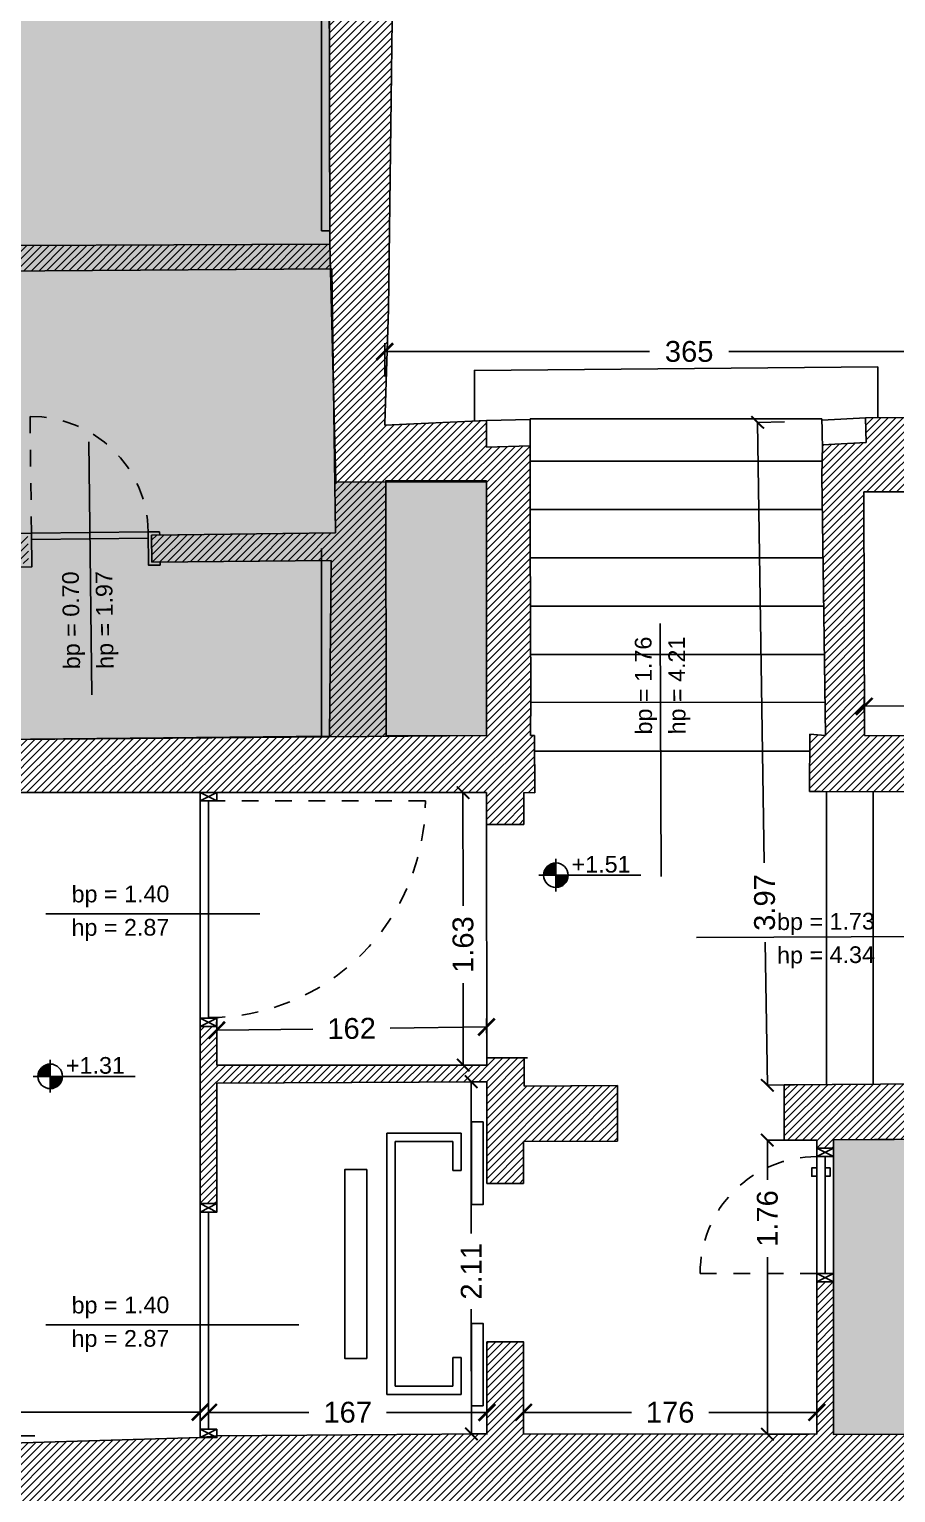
# Model space of a CAD drawing. Header units: millimetres. Extents: x -69 to 235, y 2 to 992.
# Drawn here: x -53.81 to -48.61, y 494.04 to 502.82 of the extents above; entities that cross this region are included whole.
import ezdxf
from ezdxf.enums import TextEntityAlignment as Align

# ---------------------------------------------------------------- set-up
doc = ezdxf.new("R2010")
doc.units = ezdxf.units.MM
doc.header["$LTSCALE"] = 0.01
doc.linetypes.add('HIDDEN2', pattern=[4.7625, 3.175, -1.5875])
for name, color, linetype in [('ob_A_linea_proiezione', 251, 'HIDDEN2'), ('ob_A_linea_v', 7, 'Continuous'), ('ob_A_linea_v2', 251, 'Continuous'), ('ob_A_muro', 1, 'Continuous'), ('ob_A_muro_r', 252, 'Continuous'), ('ob_cornici corrette', 3, 'Continuous'), ('ob_Q 1_50', 250, 'Continuous'), ('ob_retino chiaro', 254, 'Continuous'), ('ob_serramento_s', 3, 'Continuous')]:
    doc.layers.add(name, color=color, linetype=linetype)
doc.styles.add('m 1_50', font='arial.ttf', dxfattribs={"height": 0.125})
doc.styles.add('STYLE1', font='arial.ttf')
doc.dimstyles.new('DIMENSIONI', dxfattribs={"dimscale": 1.5, "dimtxt": 0.08, "dimasz": 0.05, "dimexe": 0, "dimexo": 0.03, "dimgap": 0.05, "dimtad": 0, "dimzin": 0, "dimdsep": 46, "dimtxsty": 'STYLE1', "dimblk": 'ARCHTICK', "dimcen": -0.8, "dimclrd": 256, "dimclre": 8, "dimadec": 0, "dimazin": 0, "dimtfac": 1, "dimtofl": 0, "dimtmove": 0, "dimatfit": 2, "dimldrblk": 'ARCHTICK', "dimfxl": 1, "dimtolj": 1, "dimtzin": 0, "dimlwd": -1, "dimarcsym": 0})
doc.dimstyles.new('m 1_50 cm', dxfattribs={"dimtxt": 0.1, "dimasz": 0.1, "dimexe": 0.05, "dimexo": 0.05, "dimgap": 0.1, "dimtad": 0, "dimdec": 1, "dimlfac": 100, "dimrnd": 1, "dimdsep": 46, "dimtxsty": 'm 1_50', "dimblk": 'ARCHTICK', "dimcen": 0.2, "dimadec": 0, "dimazin": 0, "dimtfac": 1, "dimtdec": 1, "dimtofl": 0, "dimtmove": 0, "dimatfit": 3, "dimldrblk": 'DOT', "dimfxl": 0.15, "dimfxlon": 1, "dimtolj": 1, "dimtzin": 0, "dimarcsym": 0})

# ---------------------------------------------------------------- blocks, each defined once
blk = doc.blocks.new('_ARCHTICK')
at = {"color": 0, "linetype": 'ByBlock', "const_width": 0.15}
blk.add_lwpolyline([(-0.5, -0.5), (0.5, 0.5)], dxfattribs=at)
blk = doc.blocks.new('*D31')
at = {"layer": 'Defpoints', "color": 0, "transparency": 16777216}
for p in [(-51.0644, 498.2392), (-51.2043, 496.6059), (-51.063, 496.606)]:
    blk.add_point(p, dxfattribs=at)
at = {"layer": 'ob_Q 1_50', "color": 8, "lineweight": -2, "transparency": 16777216}
for p, q in [((-51.1094, 498.2392), (-51.2057, 498.2391)), ((-51.108, 496.606), (-51.2043, 496.6059))]:
    blk.add_line(p, q, dxfattribs=at)
at = {"layer": 'ob_Q 1_50', "transparency": 16777216}
for p, q in [((-51.2057, 498.2391), (-51.2051, 497.5594)), ((-51.2043, 496.6059), (-51.2047, 497.0965))]:
    blk.add_line(p, q, dxfattribs=at)
at = {"layer": 'ob_Q 1_50', "transparency": 16777216, "xscale": 0.07500000000000001, "yscale": 0.07500000000000001, "zscale": 0.07500000000000001}
for p, rotation in [((-51.2057, 498.2391), 90.04750216603239), ((-51.2043, 496.6059), 270.0475021660324)]:
    blk.add_blockref('_ARCHTICK', p, dxfattribs=dict(at, rotation=rotation))
at = {"layer": 'ob_Q 1_50', "color": 0, "transparency": 16777216, "insert": (-51.2049, 497.3279), "char_height": 0.125, "attachment_point": 5, "rotation": 90, "style": 'm 1_50'}
blk.add_mtext('\\A1;1.63', dxfattribs=at)
blk = doc.blocks.new('*D32')
at = {"layer": 'Defpoints', "color": 0, "transparency": 16777216}
for p in [(-51.0644, 496.8342), (-52.6812, 496.7463), (-51.0633, 496.7463)]:
    blk.add_point(p, dxfattribs=at)
at = {"layer": 'ob_Q 1_50', "color": 0, "lineweight": -2, "transparency": 16777216}
for p, q in [((-52.6818, 496.7963), (-52.6826, 496.8646)), ((-51.0639, 496.7963), (-51.065, 496.8842)), ((-52.682, 496.8146), (-52.1048, 496.8216)), ((-51.0644, 496.8342), (-51.6417, 496.8272))]:
    blk.add_line(p, q, dxfattribs=at)
at = {"layer": 'ob_Q 1_50', "color": 0, "lineweight": -2, "transparency": 16777216, "xscale": 0.1, "yscale": 0.1, "zscale": 0.1}
for p, rotation in [((-52.682, 496.8146), 180.6914987237514), ((-51.0644, 496.8342), 0.6914987237513648)]:
    blk.add_blockref('_ARCHTICK', p, dxfattribs=dict(at, rotation=rotation))
at = {"layer": 'ob_Q 1_50', "color": 0, "transparency": 16777216, "insert": (-51.8732, 496.8244), "char_height": 0.125, "attachment_point": 5, "rotation": 0.6915, "style": 'm 1_50'}
blk.add_mtext('\\A1;162', dxfattribs=at)
blk = doc.blocks.new('_Dot')
at = {"color": 0, "linetype": 'ByBlock', "lineweight": -2}
blk.add_line((-0.5, 0), (-1, 0), dxfattribs=at)
at = {"color": 0, "linetype": 'ByBlock', "const_width": 0.5}
blk.add_lwpolyline([(-0.25, 0, 1), (0.25, 0, 1)], format="xyb", close=True, dxfattribs=at)
blk = doc.blocks.new('*D33')
at = {"layer": 'Defpoints', "color": 0, "transparency": 16777216}
for p in [(-49.2323, 500.4619), (-49.3808, 496.4848), (-49.1734, 496.4879)]:
    blk.add_point(p, dxfattribs=at)
at = {"layer": 'ob_Q 1_50', "color": 8, "lineweight": -2, "transparency": 16777216}
for p, q in [((-49.2773, 500.4613), (-49.4397, 500.4589)), ((-49.2184, 496.4872), (-49.3808, 496.4848))]:
    blk.add_line(p, q, dxfattribs=at)
at = {"layer": 'ob_Q 1_50', "transparency": 16777216}
for p, q in [((-49.4397, 500.4589), (-49.4005, 497.8177)), ((-49.3808, 496.4848), (-49.3935, 497.3431))]:
    blk.add_line(p, q, dxfattribs=at)
at = {"layer": 'ob_Q 1_50', "transparency": 16777216, "xscale": 0.07500000000000001, "yscale": 0.07500000000000001, "zscale": 0.07500000000000001}
for p, rotation in [((-49.4397, 500.4589), 90.84921491225788), ((-49.3808, 496.4848), 270.8492149122579)]:
    blk.add_blockref('_ARCHTICK', p, dxfattribs=dict(at, rotation=rotation))
at = {"layer": 'ob_Q 1_50', "color": 0, "transparency": 16777216, "insert": (-49.397, 497.5804), "char_height": 0.125, "attachment_point": 5, "rotation": 90, "style": 'm 1_50'}
blk.add_mtext('\\A1;3.97', dxfattribs=at)
blk = doc.blocks.new('*D35')
at = {"layer": 'Defpoints', "color": 0, "transparency": 16777216}
for p in [(-43.7622, 498.7935), (-43.7612, 498.664), (-48.7985, 498.5821)]:
    blk.add_point(p, dxfattribs=at)
at = {"layer": 'ob_Q 1_50', "color": 0, "lineweight": -2, "transparency": 16777216}
for p, q in [((-48.7989, 498.6321), (-48.8001, 498.8066)), ((-43.7622, 498.7935), (-45.8236, 498.7784)), ((-43.7616, 498.714), (-43.7625, 498.8435)), ((-48.7998, 498.7566), (-46.2992, 498.7749))]:
    blk.add_line(p, q, dxfattribs=at)
at = {"layer": 'ob_Q 1_50', "color": 0, "lineweight": -2, "transparency": 16777216, "xscale": 0.1, "yscale": 0.1, "zscale": 0.1}
for p, rotation in [((-48.7998, 498.7566), 180.4202323062712), ((-43.7622, 498.7935), 0.4202323062711829)]:
    blk.add_blockref('_ARCHTICK', p, dxfattribs=dict(at, rotation=rotation))
at = {"layer": 'ob_Q 1_50', "color": 0, "transparency": 16777216, "insert": (-46.0614, 498.7766), "char_height": 0.125, "attachment_point": 5, "rotation": 0.42023, "style": 'm 1_50'}
blk.add_mtext('\\A1;504', dxfattribs=at)
blk = doc.blocks.new('*D36')
at = {"layer": 'Defpoints', "color": 0, "transparency": 16777216}
for p in [(-49.0847, 496.1562), (-49.3801, 494.393), (-49.0842, 494.3931)]:
    blk.add_point(p, dxfattribs=at)
at = {"layer": 'ob_Q 1_50', "color": 8, "lineweight": -2, "transparency": 16777216}
for p, q in [((-49.1297, 496.1562), (-49.3807, 496.1561)), ((-49.1292, 494.3931), (-49.3801, 494.393))]:
    blk.add_line(p, q, dxfattribs=at)
at = {"layer": 'ob_Q 1_50', "transparency": 16777216}
for p, q in [((-49.3807, 496.1561), (-49.3806, 495.9168)), ((-49.3801, 494.393), (-49.3805, 495.4539))]:
    blk.add_line(p, q, dxfattribs=at)
at = {"layer": 'ob_Q 1_50', "transparency": 16777216, "xscale": 0.07500000000000001, "yscale": 0.07500000000000001, "zscale": 0.07500000000000001}
for p, rotation in [((-49.3807, 496.1561), 90.0173478963697), ((-49.3801, 494.393), 270.0173478963697)]:
    blk.add_blockref('_ARCHTICK', p, dxfattribs=dict(at, rotation=rotation))
at = {"layer": 'ob_Q 1_50', "color": 0, "transparency": 16777216, "insert": (-49.3805, 495.6854), "char_height": 0.125, "attachment_point": 5, "rotation": 90, "style": 'm 1_50'}
blk.add_mtext('\\A1;1.76', dxfattribs=at)
blk = doc.blocks.new('*D37')
at = {"layer": 'Defpoints', "color": 0, "transparency": 16777216}
for p in [(-51.0156, 496.506), (-51.1553, 494.3944), (-51.0143, 494.3945)]:
    blk.add_point(p, dxfattribs=at)
at = {"layer": 'ob_Q 1_50', "color": 8, "lineweight": -2, "transparency": 16777216}
for p, q in [((-51.0606, 496.506), (-51.1567, 496.5059)), ((-51.0593, 494.3944), (-51.1553, 494.3944))]:
    blk.add_line(p, q, dxfattribs=at)
at = {"layer": 'ob_Q 1_50', "transparency": 16777216}
for p, q in [((-51.1567, 496.5059), (-51.1561, 495.5959)), ((-51.1553, 494.3944), (-51.1558, 495.1432))]:
    blk.add_line(p, q, dxfattribs=at)
at = {"layer": 'ob_Q 1_50', "transparency": 16777216, "xscale": 0.07500000000000001, "yscale": 0.07500000000000001, "zscale": 0.07500000000000001}
for p, rotation in [((-51.1567, 496.5059), 90.03674052944349), ((-51.1553, 494.3944), 270.0367405294435)]:
    blk.add_blockref('_ARCHTICK', p, dxfattribs=dict(at, rotation=rotation))
at = {"layer": 'ob_Q 1_50', "color": 0, "transparency": 16777216, "insert": (-51.156, 495.3695), "char_height": 0.125, "attachment_point": 5, "rotation": 90, "style": 'm 1_50'}
blk.add_mtext('\\A1;2.11', dxfattribs=at)
blk = doc.blocks.new('hhh-flat-15-flat-1-flat-1-flat-1-flat-1')
at = {"layer": 'ob_Q 1_50'}
for p, q in [((0.3304, 5.6102), (0.3304, 5.8062)), ((0.2274, 5.7079), (0.8398, 5.7079)), ((0.2572, 5.7146), (0.3236, 5.7811)), ((0.2589, 5.7252), (0.313, 5.7793)), ((0.2593, 5.7079), (0.3304, 5.779)), ((0.2637, 5.7388), (0.2994, 5.7745)), ((0.2681, 5.7079), (0.3304, 5.7701)), ((0.2769, 5.7079), (0.3304, 5.7613)), ((0.2858, 5.7079), (0.3304, 5.7524)), ((0.2946, 5.7079), (0.3304, 5.7436)), ((0.3035, 5.7079), (0.3304, 5.7348)), ((0.3123, 5.7079), (0.3304, 5.7259)), ((0.3211, 5.7079), (0.3304, 5.7171)), ((0.33, 5.7079), (0.3304, 5.7082)), ((0.3304, 5.6375), (0.4007, 5.7079)), ((0.3304, 5.6464), (0.3918, 5.7079)), ((0.3304, 5.6552), (0.383, 5.7079)), ((0.3304, 5.6641), (0.3742, 5.7079)), ((0.3304, 5.6729), (0.3653, 5.7079)), ((0.3304, 5.6817), (0.3565, 5.7079)), ((0.3304, 5.6906), (0.3477, 5.7079)), ((0.3304, 5.6994), (0.3388, 5.7079)), ((0.3363, 5.6346), (0.4036, 5.702)), ((0.3467, 5.6362), (0.402, 5.6915)), ((0.3593, 5.6403), (0.3979, 5.6789))]:
    blk.add_line(p, q, dxfattribs=at)
blk.add_circle((0.3304, 5.7079), 0.0735, dxfattribs=at)
blk = doc.blocks.new('*D47')
at = {"layer": 'Defpoints', "color": 0, "transparency": 16777216}
for p in [(-51.6745, 500.8833), (-48.0248, 500.4907), (-51.6745, 500.4413)]:
    blk.add_point(p, dxfattribs=at)
at = {"layer": 'ob_Q 1_50', "color": 0, "lineweight": -2, "transparency": 16777216}
for p, q in [((-51.6745, 500.7333), (-51.6745, 500.9333)), ((-48.0248, 500.7333), (-48.0248, 500.9333)), ((-51.6745, 500.8833), (-50.0881, 500.8833)), ((-48.0248, 500.8833), (-49.6111, 500.8833))]:
    blk.add_line(p, q, dxfattribs=at)
at = {"layer": 'ob_Q 1_50', "color": 0, "lineweight": -2, "transparency": 16777216, "xscale": 0.1, "yscale": 0.1, "zscale": 0.1, "rotation": 180}
blk.add_blockref('_ARCHTICK', (-51.6745, 500.8833), dxfattribs=at)
at = {"layer": 'ob_Q 1_50', "color": 0, "lineweight": -2, "transparency": 16777216, "xscale": 0.1, "yscale": 0.1, "zscale": 0.1}
blk.add_blockref('_ARCHTICK', (-48.0248, 500.8833), dxfattribs=at)
at = {"layer": 'ob_Q 1_50', "color": 0, "transparency": 16777216, "insert": (-49.8496, 500.8833), "char_height": 0.125, "attachment_point": 5, "style": 'm 1_50'}
blk.add_mtext('\\A1;365', dxfattribs=at)
blk = doc.blocks.new('*D48')
at = {"layer": 'Defpoints', "color": 0, "transparency": 16777216}
for p in [(-52.7812, 498.2392), (-53.9213, 494.3822), (-52.7812, 494.3822)]:
    blk.add_point(p, dxfattribs=at)
at = {"layer": 'ob_Q 1_50', "color": 0, "lineweight": -2, "transparency": 16777216}
for p, q in [((-53.7713, 498.2392), (-53.9713, 498.2392)), ((-53.9213, 498.2392), (-53.9213, 496.5487)), ((-53.9213, 494.3822), (-53.9213, 496.0727)), ((-53.7713, 494.3822), (-53.9713, 494.3822))]:
    blk.add_line(p, q, dxfattribs=at)
at = {"layer": 'ob_Q 1_50', "color": 0, "lineweight": -2, "transparency": 16777216, "xscale": 0.1, "yscale": 0.1, "zscale": 0.1}
for p, rotation in [((-53.9213, 498.2392), 90), ((-53.9213, 494.3822), 270)]:
    blk.add_blockref('_ARCHTICK', p, dxfattribs=dict(at, rotation=rotation))
at = {"layer": 'ob_Q 1_50', "color": 0, "transparency": 16777216, "insert": (-53.9213, 496.3107), "char_height": 0.125, "attachment_point": 5, "rotation": 90, "style": 'm 1_50'}
blk.add_mtext('\\A1;386', dxfattribs=at)
blk = doc.blocks.new('*D49')
at = {"layer": 'Defpoints', "color": 0, "transparency": 16777216}
for p in [(-52.7812, 494.5251), (-52.7812, 494.4224), (-65.3554, 494.2706)]:
    blk.add_point(p, dxfattribs=at)
at = {"layer": 'ob_Q 1_50', "color": 0, "lineweight": -2, "transparency": 16777216}
for p, q in [((-65.3554, 494.3751), (-65.3554, 494.5751)), ((-52.7812, 494.4724), (-52.7812, 494.5751)), ((-65.3554, 494.5251), (-59.349, 494.5251)), ((-52.7812, 494.5251), (-58.7875, 494.5251))]:
    blk.add_line(p, q, dxfattribs=at)
at = {"layer": 'ob_Q 1_50', "color": 0, "lineweight": -2, "transparency": 16777216, "xscale": 0.1, "yscale": 0.1, "zscale": 0.1, "rotation": 180}
blk.add_blockref('_ARCHTICK', (-65.3554, 494.5251), dxfattribs=at)
at = {"layer": 'ob_Q 1_50', "color": 0, "lineweight": -2, "transparency": 16777216, "xscale": 0.1, "yscale": 0.1, "zscale": 0.1}
blk.add_blockref('_ARCHTICK', (-52.7812, 494.5251), dxfattribs=at)
at = {"layer": 'ob_Q 1_50', "color": 0, "transparency": 16777216, "insert": (-59.0683, 494.5251), "char_height": 0.125, "attachment_point": 5, "style": 'm 1_50'}
blk.add_mtext('\\A1;1257', dxfattribs=at)
blk = doc.blocks.new('*D50')
at = {"layer": 'Defpoints', "color": 0, "transparency": 16777216}
for p in [(-51.0619, 494.5237), (-52.7312, 494.4224), (-51.0619, 494.4234)]:
    blk.add_point(p, dxfattribs=at)
at = {"layer": 'ob_Q 1_50', "color": 0, "lineweight": -2, "transparency": 16777216}
for p, q in [((-52.7312, 494.4724), (-52.7312, 494.5737)), ((-51.0619, 494.4734), (-51.0619, 494.5737)), ((-52.7312, 494.5237), (-52.1288, 494.5237)), ((-51.0619, 494.5237), (-51.6644, 494.5237))]:
    blk.add_line(p, q, dxfattribs=at)
at = {"layer": 'ob_Q 1_50', "color": 0, "lineweight": -2, "transparency": 16777216, "xscale": 0.1, "yscale": 0.1, "zscale": 0.1, "rotation": 180}
blk.add_blockref('_ARCHTICK', (-52.7312, 494.5237), dxfattribs=at)
at = {"layer": 'ob_Q 1_50', "color": 0, "lineweight": -2, "transparency": 16777216, "xscale": 0.1, "yscale": 0.1, "zscale": 0.1}
blk.add_blockref('_ARCHTICK', (-51.0619, 494.5237), dxfattribs=at)
at = {"layer": 'ob_Q 1_50', "color": 0, "transparency": 16777216, "insert": (-51.8966, 494.5237), "char_height": 0.125, "attachment_point": 5, "style": 'm 1_50'}
blk.add_mtext('\\A1;167', dxfattribs=at)
blk = doc.blocks.new('*D51')
at = {"layer": 'Defpoints', "color": 0, "transparency": 16777216}
for p in [(-49.0842, 494.5236), (-50.8428, 494.3943), (-49.0842, 494.3953)]:
    blk.add_point(p, dxfattribs=at)
at = {"layer": 'ob_Q 1_50', "color": 0, "lineweight": -2, "transparency": 16777216}
for p, q in [((-50.8428, 494.4443), (-50.8428, 494.5736)), ((-49.0842, 494.4453), (-49.0842, 494.5736)), ((-50.8428, 494.5236), (-50.1957, 494.5236)), ((-49.0842, 494.5236), (-49.7313, 494.5236))]:
    blk.add_line(p, q, dxfattribs=at)
at = {"layer": 'ob_Q 1_50', "color": 0, "lineweight": -2, "transparency": 16777216, "xscale": 0.1, "yscale": 0.1, "zscale": 0.1, "rotation": 180}
blk.add_blockref('_ARCHTICK', (-50.8428, 494.5236), dxfattribs=at)
at = {"layer": 'ob_Q 1_50', "color": 0, "lineweight": -2, "transparency": 16777216, "xscale": 0.1, "yscale": 0.1, "zscale": 0.1}
blk.add_blockref('_ARCHTICK', (-49.0842, 494.5236), dxfattribs=at)
at = {"layer": 'ob_Q 1_50', "color": 0, "transparency": 16777216, "insert": (-49.9635, 494.5236), "char_height": 0.125, "attachment_point": 5, "style": 'm 1_50'}
blk.add_mtext('\\A1;176', dxfattribs=at)

msp = doc.modelspace()

# ---------------------------------------------------------------- hatches: boundary and pattern name
at = {"layer": 'ob_A_muro_r'}
h = msp.add_hatch(dxfattribs=at)
h.set_pattern_fill('ANSI31', color=256, scale=0.01)
h.paths.add_polyline_path([(-54.2768, 507.5479), (-54.3802, 507.547), (-54.3802, 507.5462), (-54.7587, 507.5431), (-56.595, 507.5297), (-56.5967, 507.283), (-56.7806, 507.2837), (-56.5978, 506.8164), (-55.7172, 506.8406), (-55.6508, 504.9208), (-56.1956, 504.9144), (-57.9144, 504.894), (-57.9376, 505.2847), (-57.9438, 505.3736), (-58.0739, 505.365), (-58.0648, 505.2343), (-58.0497, 504.8531), (-58.022, 504.4477), (-58.0111, 504.295), (-57.8808, 504.3044), (-57.8947, 504.4982), (-57.9079, 504.7638), (-56.6166, 504.7791), (-56.5999, 504.5407), (-56.0225, 504.5462), (-56.0225, 504.7862), (-55.6463, 504.7907), (-55.5853, 503.0257), (-56.6272, 503.0033), (-57.7995, 502.9794), (-57.8237, 503.3725), (-57.9537, 503.3645), (-57.9269, 502.9294), (-58.7533, 502.9193), (-59.6203, 502.9128), (-60.217, 502.9109), (-60.2164, 503.1842), (-60.85, 503.1827), (-60.85, 502.9053), (-61.4508, 502.9347), (-61.4574, 503.1305), (-61.8179, 503.1218), (-61.8098, 502.9575), (-65.9313, 502.9728), (-65.9406, 503.1441), (-65.9722, 503.1423), (-65.964, 502.9725), (-66.1301, 502.9767), (-66.1267, 502.8277), (-66.5267, 502.8178), (-66.4979, 501.6772), (-65.8339, 501.7001), (-65.8722, 502.4666), (-60.1517, 502.5038), (-56.489, 502.5276), (-56.4592, 501.5078), (-56.3916, 499.6897), (-56.3745, 499.3758), (-56.054, 499.3888), (-56.0569, 499.4588), (-55.4769, 499.4588), (-55.494, 499.7566), (-55.8251, 499.7477), (-55.923, 501.3686), (-54.2466, 501.3697), (-54.1455, 499.6081), (-53.8103, 499.6122), (-53.8122, 499.7737), (-53.9308, 499.7721), (-54.0223, 501.3657), (-51.9923, 501.3784), (-51.9706, 499.7961), (-53.0723, 499.7826), (-53.0704, 499.6213), (-51.9961, 499.631), (-52.0059, 498.5769), (-56.0058, 498.5394), (-56.0108, 498.6311), (-56.3315, 498.6223), (-56.3315, 498.5824), (-60.1515, 498.5824), (-60.3209, 498.5824), (-60.6796, 498.6189), (-64.9609, 498.6023), (-65.6786, 498.5943), (-65.6799, 498.6429), (-66.3335, 498.6129), (-66.2762, 497.7987), (-66.2331, 497.2612), (-65.8066, 497.278), (-65.7961, 497.0183), (-65.4983, 497.0304), (-65.4997, 497.0659), (-65.3884, 497.0759), (-65.4181, 497.3982), (-65.5305, 497.388), (-65.5572, 497.758), (-65.5709, 498.0217), (-65.5171, 498.0233), (-65.5179, 498.0805), (-65.5235, 498.1772), (-65.3701, 498.1781), (-65.3711, 498.2405), (-65.3362, 498.2403), (-63.7684, 498.2507), (-62.8352, 498.2635), (-62.3996, 498.2645), (-62.3996, 498.159), (-62.1176, 498.1591), (-62.1204, 498.2681), (-61.1095, 498.2707), (-60.4192, 498.276), (-59.2475, 498.2754), (-59.2448, 498.1696), (-58.9347, 498.1733), (-58.9354, 498.2576), (-56.0444, 498.2551), (-56.0442, 498.1862), (-55.7565, 498.1694), (-55.7561, 498.2243), (-54.0787, 498.2392), (-51.0644, 498.2392), (-51.0643, 498.0485), (-50.8398, 498.0485), (-50.8406, 498.2181), (-50.84, 498.2392), (-50.7746, 498.238), (-50.7768, 498.5824), (-50.8013, 498.5824), (-50.7991, 498.8121), (-50.8028, 499.7768), (-50.8024, 500.3174), (-51.0654, 500.3101), (-51.0655, 500.4691), (-51.6733, 500.4414), (-51.6741, 500.4521), (-51.6521, 501.1377), (-51.6296, 502.8717), (-51.6328, 502.9642), (-51.6481, 503.7126), (-51.6579, 504.0367), (-51.6529, 504.2342), (-51.6544, 504.3882), (-51.6609, 504.4416), (-51.6657, 504.4885), (-51.667, 504.7665), (-52.0216, 504.7529), (-52.0106, 504.2611), (-52.2359, 504.2611), (-52.2359, 504.1111), (-52.0102, 504.1111), (-52.0028, 501.5276), (-54.8086, 501.5161), (-55.6424, 501.5126), (-56.0411, 501.511), (-56.0878, 502.5393), (-55.4392, 502.5681), (-55.5734, 506.4318), (-54.2717, 506.4761), (-54.2728, 506.8812), (-54.1171, 506.886), (-54.121, 507.1501), (-54.2709, 507.1479)])
h.paths.add_polyline_path([(-51.6674, 500.1108), (-51.0653, 500.1089), (-51.0644, 498.5824), (-51.6652, 498.5786)], flags=16)
h = msp.add_hatch(dxfattribs=at)
h.set_pattern_fill('ANSI31', color=256, scale=0.01)
h.paths.add_polyline_path([(-47.7379, 502.6943), (-47.9742, 502.6943), (-47.9751, 502.7593), (-48.0901, 502.7593), (-48.0893, 502.6943), (-48.089, 502.6736), (-48.0662, 500.9568), (-48.0383, 500.8993), (-48.0248, 500.4907), (-48.7919, 500.4858), (-48.7877, 500.3374), (-49.0506, 500.3238), (-49.0534, 500.1364), (-49.0423, 499.3077), (-49.032, 498.5823), (-49.1254, 498.5896), (-49.1276, 498.2452), (-49.0623, 498.2464), (-45.7003, 498.2331), (-45.7012, 498.1921), (-45.3515, 498.1921), (-45.3514, 498.2343), (-44.9921, 498.2371), (-44.9921, 498.2764), (-45.1421, 498.2764), (-45.1421, 498.5764), (-48.7991, 498.5821), (-48.8033, 500.0414), (-46.9651, 500.0494), (-46.9627, 500.1944), (-47.0964, 500.1915), (-47.1007, 500.4915), (-47.6557, 500.4837), (-47.6664, 501.0059), (-47.736, 501.0061)])
h = msp.add_hatch(dxfattribs=at)
h.set_pattern_fill('ANSI31', color=256, scale=0.01)
h.paths.add_polyline_path([(-50.2793, 496.4824), (-50.8388, 496.4794), (-50.8389, 496.6488), (-51.0633, 496.6485), (-51.0633, 496.606), (-52.6812, 496.606), (-52.6812, 496.8368), (-52.7812, 496.8368), (-52.7812, 495.7748), (-52.6812, 495.7748), (-52.6812, 496.4968), (-51.0633, 496.506), (-51.0629, 495.8953), (-50.8419, 495.8953), (-50.8418, 496.1468), (-50.2797, 496.1498)])
h = msp.add_hatch(dxfattribs=at)
h.set_pattern_fill('ANSI31', color=256, scale=0.01)
h.paths.add_polyline_path([(-45.1379, 496.5187), (-45.3612, 496.5186), (-45.361, 496.5484), (-45.7172, 496.5484), (-45.7163, 496.5074), (-49.2793, 496.4879), (-49.2792, 496.1552), (-49.0847, 496.1562), (-49.0847, 496.1067), (-48.9847, 496.1067), (-48.9847, 496.1567), (-46.5181, 496.1771), (-45.7163, 496.1754), (-45.7172, 496.1343), (-45.3675, 496.1343), (-45.3672, 496.1634), (-45.1379, 496.156), (-44.9879, 496.156), (-44.9879, 496.2187), (-45.1379, 496.2187)])
h = msp.add_hatch(dxfattribs=at)
h.set_pattern_fill('ANSI31', color=256, scale=0.01)
h.paths.add_polyline_path([(-43.4023, 494.5505), (-43.6374, 494.5505), (-43.6374, 494.6705), (-43.7724, 494.6705), (-43.7741, 494.5116), (-43.7741, 494.4243), (-43.9244, 494.4275), (-43.9246, 494.3939), (-45.129, 494.4018), (-45.2938, 494.4), (-45.2937, 494.39), (-45.3937, 494.3888), (-45.3939, 494.4088), (-45.6989, 494.4058), (-45.6988, 494.3908), (-48.9842, 494.393), (-48.9847, 495.3067), (-49.0847, 495.3067), (-49.0842, 494.3931), (-50.8428, 494.3943), (-50.8425, 494.946), (-51.0623, 494.946), (-51.0619, 494.3945), (-52.6812, 494.3829), (-52.7812, 494.3724), (-55.7219, 494.2848), (-55.7226, 494.3911), (-56.0296, 494.3911), (-56.0318, 494.2829), (-56.4526, 494.2798), (-57.8136, 494.2712), (-58.9414, 494.2759), (-58.9417, 494.3551), (-59.2246, 494.3527), (-59.2234, 494.2602), (-60.1516, 494.235), (-61.2296, 494.2289), (-62.0904, 494.2084), (-62.0906, 494.3134), (-62.4092, 494.3099), (-62.4141, 494.1956), (-62.455, 494.1968), (-64.0329, 494.2049), (-65.2092, 494.2064), (-65.2084, 494.2734), (-65.3554, 494.2706), (-65.3554, 494.3248), (-65.3566, 494.4262), (-65.4189, 494.426), (-65.4261, 494.4925), (-65.4322, 495.0673), (-65.3182, 495.0673), (-65.3187, 495.3909), (-65.4318, 495.3909), (-65.4318, 495.4318), (-65.7315, 495.4196), (-65.721, 495.16), (-66.1207, 495.1438), (-66.0128, 493.4338), (-65.9788, 492.0685), (-65.7002, 492.0692), (-65.6952, 491.8703), (-65.165, 491.8716), (-65.2403, 493.7532), (-63.8401, 493.7407), (-62.9741, 493.7335), (-62.9734, 493.8242), (-61.6185, 493.8133), (-61.6221, 493.7222), (-58.4189, 493.6955), (-56.9377, 493.7279), (-56.1986, 493.7363), (-56.1953, 493.6465), (-52.1214, 493.6485), (-52.1247, 493.7384), (-51.1458, 493.7398), (-49.4285, 493.7342), (-47.8314, 493.7422), (-47.5012, 493.7359), (-47.0932, 493.7497), (-46.7852, 493.7462), (-46.4964, 493.75), (-46.2171, 493.7522), (-45.8615, 493.7532), (-43.9819, 493.753), (-43.9821, 493.775), (-43.6706, 493.7733), (-43.6698, 493.8933), (-43.3932, 493.8912)])
at = {"layer": 'ob_retino chiaro'}
h = msp.add_hatch(color=256, dxfattribs=at)
h.dxf.hatch_style = 1
h.paths.add_polyline_path([(-65.6786, 498.5943), (-65.8339, 501.7001), (-65.8722, 502.4666), (-65.9313, 502.9728), (-66.007, 504.4377), (-66.1622, 506.7426), (-61.6368, 506.7907), (-59.3172, 506.7605), (-58.1197, 506.7622), (-55.7171, 506.8369), (-54.2728, 506.8812), (-52.0816, 506.9477), (-52.0106, 504.2611), (-52.0028, 501.5276), (-51.9686, 500.101), (-51.0653, 500.1015), (-51.0644, 498.5824), (-56.0058, 498.5394), (-56.3315, 498.5824), (-60.3209, 498.5824), (-60.6796, 498.6189)])
h = msp.add_hatch(dxfattribs=at)
h.set_pattern_fill('ANGLE', color=256)
h.set_pattern_definition([(0, (122.567, 487.633), (0, 6.985), [5.08, -1.905]), (90, (122.567, 487.633), (-6.985, 4e-16), [5.08, -1.905])])
h.paths.add_polyline_path([(-65.6786, 498.5943), (-65.8339, 501.7001), (-65.8722, 502.4666), (-65.9313, 502.9728), (-66.007, 504.4377), (-66.1622, 506.7426), (-61.6368, 506.7907), (-59.3172, 506.7605), (-58.1197, 506.7622), (-55.7171, 506.8369), (-54.2728, 506.8812), (-52.0816, 506.9477), (-52.0106, 504.2611), (-52.0028, 501.5276), (-51.9686, 500.101), (-51.0653, 500.1015), (-51.0644, 498.5824), (-56.0058, 498.5394), (-56.3315, 498.5824), (-60.3209, 498.5824), (-60.6796, 498.6189)])
h = msp.add_hatch(color=256, dxfattribs=at)
h.dxf.hatch_style = 1
edge = h.paths.add_edge_path()
edge.add_line((-43.7941, 494.3931), (-48.9842, 494.39))
edge.add_line((-48.9842, 494.39), (-48.9847, 495.3067))
edge.add_line((-48.9847, 495.3067), (-48.9847, 496.1567))
edge.add_line((-48.9847, 496.1567), (-45.7163, 496.1754))
edge.add_line((-45.7163, 496.1754), (-47.7572, 498.2412))
edge.add_line((-47.7572, 498.2412), (-44.9921, 498.2371))
edge.add_line((-44.9921, 498.2371), (-44.9921, 498.4764))
edge.add_arc((-45.1311, 498.4304), 0.1464, 18.30078, 94.31908)
edge.add_line((-45.1421, 498.5764), (-43.7562, 498.5869))
edge.add_line((-43.7562, 498.5869), (-43.7941, 494.3931))

# ---------------------------------------------------------------- linework, layer by layer
at = {"layer": 'ob_A_linea_proiezione'}
for p, q in [((-53.7925, 499.7939), (-53.801, 500.4938)), ((-52.7312, 498.1892), (-51.4312, 498.1892)), ((-49.0847, 495.3567), (-49.7836, 495.3567))]:
    msp.add_line(p, q, dxfattribs=at)
for centre, radius, start, end in [((-53.7925, 499.7939), 0.6999, 0.69869, 90.69869), ((-52.7296, 498.1886), 1.2984, 269.92896, 0.02863), ((-49.0855, 495.3586), 0.6981, 89.93916, 180.15363)]:
    msp.add_arc(centre, radius, start, end, dxfattribs=at)
at = {"layer": 'ob_A_linea_v'}
for p, q in [((-50.8023, 500.4806), (-49.0543, 500.4803)), ((-50.8025, 500.2255), (-49.0521, 500.2258)), ((-50.8016, 499.9358), (-49.0507, 499.936)), ((-50.8008, 499.646), (-49.0468, 499.6463)), ((-50.8, 499.3563), (-49.0429, 499.3566)), ((-50.7991, 499.0666), (-49.0389, 499.0668)), ((-50.7983, 498.7802), (-49.0348, 498.7805)), ((-50.7762, 498.4871), (-49.1261, 498.4874)), ((-49.0258, 496.4879), (-49.0255, 498.2463)), ((-48.7466, 496.4893), (-48.7463, 498.2452))]:
    msp.add_line(p, q, dxfattribs=at)
for points in [[(-51.1372, 500.4658), (-51.1373, 500.7703), (-48.7192, 500.7908)], [(-48.7195, 500.4863), (-48.7192, 500.7908), (-48.7192, 500.7908)]]:
    msp.add_lwpolyline(points, dxfattribs=at)
at = {"layer": 'ob_A_linea_v2'}
for p, q in [((-50.8025, 500.4766), (-50.8023, 500.4806)), ((-49.0543, 500.4713), (-49.0543, 500.4803)), ((-51.0643, 498.0485), (-51.0628, 496.6485))]:
    msp.add_line(p, q, dxfattribs=at)
at = {"layer": 'ob_A_muro'}
for p, q in [((-51.6296, 502.8717), (-51.6521, 501.1377)), ((-51.9923, 501.3784), (-54.0223, 501.3657)), ((-51.9706, 499.7961), (-51.9923, 501.3784)), ((-51.6521, 501.1377), (-51.6741, 500.4521)), ((-51.6741, 500.4521), (-51.6733, 500.4414)), ((-51.6733, 500.4414), (-51.0655, 500.4691)), ((-51.0655, 500.4691), (-51.0654, 500.3101)), ((-48.7919, 500.4858), (-48.0248, 500.4907)), ((-48.7877, 500.3374), (-48.7919, 500.4858)), ((-51.0654, 500.3101), (-50.8024, 500.3174)), ((-50.8024, 500.3174), (-50.8028, 499.7768)), ((-49.0534, 500.1364), (-49.0506, 500.3238)), ((-49.0506, 500.3238), (-48.7877, 500.3374)), ((-51.6674, 500.1108), (-51.0653, 500.1089)), ((-49.0423, 499.3077), (-49.0534, 500.1364)), ((-46.9651, 500.0494), (-48.8033, 500.0414)), ((-48.7991, 498.5821), (-48.8033, 500.0414)), ((-51.9706, 499.7961), (-53.0723, 499.7826)), ((-53.0704, 499.6213), (-53.0723, 499.7826)), ((-50.8028, 499.7768), (-50.7991, 498.8121)), ((-53.0704, 499.6213), (-51.9961, 499.631)), ((-51.9961, 499.631), (-52.0059, 498.5769)), ((-49.032, 498.5823), (-49.0423, 499.3077)), ((-50.7991, 498.8121), (-50.8013, 498.5824)), ((-56.0058, 498.5394), (-52.0059, 498.5769)), ((-50.8013, 498.5824), (-50.7768, 498.5824)), ((-50.7746, 498.238), (-50.7768, 498.5824)), ((-49.1276, 498.2452), (-49.1254, 498.5896)), ((-50.8406, 498.2181), (-50.84, 498.2392)), ((-50.8398, 498.0485), (-50.8406, 498.2181)), ((-50.84, 498.2392), (-50.7746, 498.238)), ((-49.0623, 498.2464), (-49.1276, 498.2452)), ((-50.8398, 498.0485), (-51.0643, 498.0485)), ((-52.6812, 496.8368), (-52.7812, 496.8368)), ((-52.7812, 496.8368), (-52.7812, 495.7748)), ((-52.6812, 496.8368), (-52.6812, 496.606)), ((-51.0633, 496.606), (-52.6812, 496.606)), ((-51.0633, 496.6485), (-50.8194, 496.6488)), ((-51.0633, 496.606), (-51.0633, 496.6485)), ((-50.8388, 496.4794), (-50.8389, 496.6488)), ((-51.0633, 496.506), (-52.6812, 496.4968)), ((-49.2793, 496.4879), (-45.7163, 496.5074)), ((-52.6812, 496.4968), (-52.6812, 495.7248)), ((-50.8388, 496.4794), (-50.2793, 496.4824)), ((-50.2793, 496.4824), (-50.2797, 496.1498)), ((-49.2793, 496.4879), (-49.2792, 496.1552)), ((-49.0847, 496.1562), (-49.0847, 496.1067)), ((-48.9847, 496.1567), (-48.9847, 496.1067)), ((-50.8419, 495.8953), (-51.0629, 495.8953))]:
    msp.add_line(p, q, dxfattribs=at)
for points in [[(-55.5734, 506.4318), (-55.4392, 502.5681), (-56.0878, 502.5393), (-56.0411, 501.511), (-55.6424, 501.5126), (-54.8086, 501.5161), (-52.0028, 501.5276), (-52.0102, 504.1111), (-52.2359, 504.1111), (-52.2359, 504.2611), (-52.0106, 504.2611), (-52.0216, 504.7529), (-51.667, 504.7665), (-51.6657, 504.4885), (-51.6609, 504.4416), (-51.6544, 504.3882), (-51.6529, 504.2342), (-51.6579, 504.0367), (-51.6481, 503.7126), (-51.6328, 502.9642)], [(-51.6674, 500.1108), (-51.6652, 498.5786)], [(-51.0644, 498.5824), (-51.0653, 500.1089)], [(-51.0644, 498.5824), (-51.6652, 498.5786)], [(-49.032, 498.5823), (-49.1254, 498.5896)], [(-48.7991, 498.5821), (-45.1421, 498.5764)], [(-51.0644, 498.2392), (-54.0784, 498.2392)], [(-51.0643, 498.0485), (-51.0644, 498.2392)], [(-45.7003, 498.2331), (-49.0623, 498.2464), (-49.0623, 498.2464)], [(-51.0629, 495.8953), (-51.0633, 496.506)], [(-49.2792, 496.1552), (-49.0847, 496.1562)], [(-48.9847, 496.1567), (-46.5181, 496.1771), (-46.5181, 496.1771)], [(-50.8419, 495.8953), (-50.8418, 496.1468)], [(-50.8418, 496.1468), (-50.2792, 496.1498)], [(-60.1516, 494.235), (-59.2234, 494.2602), (-59.2246, 494.3527), (-58.9417, 494.3551), (-58.9414, 494.2759), (-57.8136, 494.2712), (-56.4526, 494.2798), (-56.0318, 494.2829), (-56.0296, 494.3911), (-55.7226, 494.3911), (-55.7219, 494.2848), (-52.7812, 494.3724), (-52.6812, 494.3829), (-51.0619, 494.3945), (-51.0623, 494.946), (-50.8425, 494.946), (-50.8428, 494.3943), (-49.0842, 494.3931), (-49.0847, 495.3067), (-48.9847, 495.3067), (-48.9842, 494.393), (-45.6988, 494.3908)]]:
    msp.add_lwpolyline(points, dxfattribs=at)
at = {"layer": 'ob_cornici corrette'}
for p, q in [((-50.8022, 500.4766), (-51.0655, 500.4691)), ((-50.8023, 500.4158), (-50.8025, 500.4766)), ((-48.7912, 500.4852), (-49.0543, 500.4713)), ((-49.0543, 500.4713), (-49.0531, 500.4221)), ((-50.8023, 500.3666), (-50.8021, 500.416)), ((-50.8023, 500.3174), (-50.8021, 500.3668)), ((-49.0531, 500.4221), (-49.0518, 500.3729)), ((-49.0518, 500.3729), (-49.0506, 500.3238))]:
    msp.add_line(p, q, dxfattribs=at)
at = {"layer": 'ob_Q 1_50'}
for p, q in [((-53.4492, 500.3428), (-53.4307, 498.8253)), ((-50.018, 497.7352), (-50.0239, 499.2528)), ((-52.4229, 497.5132), (-53.7068, 497.5127)), ((-49.8048, 497.3706), (-48.2872, 497.3765)), ((-52.1892, 495.0488), (-53.7068, 495.0483))]:
    msp.add_line(p, q, dxfattribs=at)
at = {"layer": 'ob_retino chiaro'}
msp.add_lwpolyline([(-65.6786, 498.5943), (-65.8339, 501.7001), (-65.8722, 502.4666), (-65.9313, 502.9728), (-66.007, 504.4377), (-66.1622, 506.7426), (-61.6368, 506.7907), (-59.3172, 506.7605), (-58.1197, 506.7622), (-55.7171, 506.8369), (-54.2728, 506.8812), (-52.0816, 506.9477), (-52.0106, 504.2611), (-52.0028, 501.5276), (-51.9686, 500.101), (-51.0653, 500.1015), (-51.0644, 498.5824), (-56.0058, 498.5394), (-56.3315, 498.5824), (-60.3209, 498.5824), (-60.6796, 498.6189)], close=True, dxfattribs=at)
msp.add_lwpolyline([(-43.7618, 498.5879), (-43.7941, 494.3931), (-48.9842, 494.39), (-48.9847, 495.3067), (-48.9847, 496.1567), (-45.7163, 496.1754), (-47.7572, 498.2412), (-44.9921, 498.2371), (-44.9921, 498.4764, 0.344417), (-45.1421, 498.5764)], format="xyb", close=True, dxfattribs=at)
at = {"layer": 'ob_serramento_s'}
for p, q in [((-53.7925, 499.7939), (-53.0926, 499.8024)), ((-53.7925, 499.7939), (-53.0926, 499.8024)), ((-53.792, 499.7567), (-53.0921, 499.7652)), ((-53.792, 499.7567), (-53.0921, 499.7652)), ((-53.024, 499.8032), (-53.0237, 499.7832)), ((-53.024, 499.8032), (-53.0237, 499.7832)), ((-53.0217, 499.6218), (-53.0214, 499.6018)), ((-53.0217, 499.6218), (-53.0214, 499.6018)), ((-52.6812, 498.1892), (-52.7812, 498.2392)), ((-52.6812, 498.2392), (-52.7812, 498.1892)), ((-52.7812, 496.8368), (-52.7812, 498.2392)), ((-52.6812, 498.1892), (-52.7812, 498.2392)), ((-52.6812, 498.2392), (-52.7812, 498.1892)), ((-52.7812, 496.8368), (-52.7812, 498.2392)), ((-52.7312, 496.8868), (-52.7312, 498.1892)), ((-52.7312, 496.8868), (-52.7312, 498.1892)), ((-52.7812, 496.8868), (-52.6812, 496.8368)), ((-52.6812, 496.8868), (-52.7812, 496.8368)), ((-52.7812, 496.8868), (-52.6812, 496.8368)), ((-52.6812, 496.8868), (-52.7812, 496.8368)), ((-51.6617, 494.6302), (-51.6617, 496.1966)), ((-51.6617, 496.1966), (-51.216, 496.1966)), ((-51.6617, 494.6302), (-51.6617, 496.1966)), ((-51.6617, 496.1966), (-51.216, 496.1966)), ((-51.216, 495.9741), (-51.216, 496.1966)), ((-51.216, 495.9741), (-51.216, 496.1966)), ((-51.6117, 494.6802), (-51.6117, 496.1466)), ((-51.6117, 496.1466), (-51.266, 496.1466)), ((-51.6117, 494.6802), (-51.6117, 496.1466)), ((-51.6117, 496.1466), (-51.266, 496.1466)), ((-51.266, 496.1466), (-51.266, 495.9741)), ((-51.266, 496.1466), (-51.266, 495.9741)), ((-48.9847, 496.0567), (-49.0847, 496.1067)), ((-48.9847, 496.1067), (-49.0847, 496.0567)), ((-48.9847, 496.0567), (-49.0847, 496.1067)), ((-48.9847, 496.1067), (-49.0847, 496.0567)), ((-51.216, 495.9741), (-51.266, 495.9741)), ((-51.216, 495.9741), (-51.266, 495.9741)), ((-52.6812, 495.7248), (-52.7812, 495.7748)), ((-52.6812, 495.7748), (-52.7812, 495.7248)), ((-52.6812, 495.7248), (-52.7812, 495.7748)), ((-52.6812, 495.7748), (-52.7812, 495.7248)), ((-52.7812, 494.4224), (-52.7812, 495.7248)), ((-52.7812, 494.4224), (-52.7812, 495.7248)), ((-52.7312, 494.4224), (-52.7312, 495.7248)), ((-52.7312, 494.4224), (-52.7312, 495.7248)), ((-49.0847, 495.3567), (-48.9847, 495.3067)), ((-48.9847, 495.3567), (-49.0847, 495.3067)), ((-49.0847, 495.3567), (-48.9847, 495.3067)), ((-48.9847, 495.3567), (-49.0847, 495.3067)), ((-51.266, 494.8527), (-51.266, 494.6802)), ((-51.216, 494.8527), (-51.266, 494.8527)), ((-51.266, 494.8527), (-51.266, 494.6802)), ((-51.216, 494.8527), (-51.266, 494.8527)), ((-51.216, 494.8527), (-51.216, 494.6302)), ((-51.216, 494.8527), (-51.216, 494.6302)), ((-51.266, 494.6802), (-51.6117, 494.6802)), ((-51.266, 494.6802), (-51.6117, 494.6802)), ((-51.6617, 494.6302), (-51.216, 494.6302)), ((-51.6617, 494.6302), (-51.216, 494.6302)), ((-52.7812, 494.4224), (-52.6812, 494.3724)), ((-52.6812, 494.4224), (-52.7812, 494.3724)), ((-52.7812, 494.4224), (-52.6812, 494.3724)), ((-52.6812, 494.4224), (-52.7812, 494.3724))]:
    msp.add_line(p, q, dxfattribs=at)
for points in [[(-53.8611, 499.793), (-53.7925, 499.7939), (-53.7902, 499.5932), (-53.8587, 499.5916)], [(-53.8611, 499.793), (-53.7925, 499.7939), (-53.7902, 499.5932), (-53.8587, 499.5916)], [(-53.024, 499.8032), (-53.0926, 499.8024), (-53.09, 499.6018), (-53.0214, 499.6018)], [(-53.024, 499.8032), (-53.0926, 499.8024), (-53.09, 499.6018), (-53.0214, 499.6018)], [(-49.0847, 495.9387), (-49.1147, 495.9387), (-49.1147, 495.9887), (-49.0847, 495.9887)], [(-49.0847, 495.9387), (-49.1147, 495.9387), (-49.1147, 495.9887), (-49.0847, 495.9887)], [(-49.0347, 495.9887), (-49.0047, 495.9887), (-49.0047, 495.9387), (-49.0347, 495.9387)], [(-49.0347, 495.9887), (-49.0047, 495.9887), (-49.0047, 495.9387), (-49.0347, 495.9387)]]:
    msp.add_lwpolyline(points, dxfattribs=at)
for points in [[(-52.6812, 498.2392), (-52.6812, 498.1892), (-52.7812, 498.1892), (-52.7812, 498.2392)], [(-52.6812, 498.2392), (-52.6812, 498.1892), (-52.7812, 498.1892), (-52.7812, 498.2392)], [(-52.6812, 496.8868), (-52.6812, 496.8368), (-52.7812, 496.8368), (-52.7812, 496.8868)], [(-52.6812, 496.8868), (-52.6812, 496.8368), (-52.7812, 496.8368), (-52.7812, 496.8868)], [(-51.0847, 496.2647), (-51.0847, 495.7695), (-51.1541, 495.7695), (-51.1541, 496.2647)], [(-51.0847, 496.2647), (-51.0847, 495.7695), (-51.1541, 495.7695), (-51.1541, 496.2647)], [(-48.9847, 496.0567), (-48.9847, 496.1067), (-49.0847, 496.1067), (-49.0847, 496.0567)], [(-48.9847, 496.0567), (-48.9847, 496.1067), (-49.0847, 496.1067), (-49.0847, 496.0567)], [(-51.7828, 495.9794), (-51.7828, 494.8473), (-51.9143, 494.8473), (-51.9143, 495.9794)], [(-51.7828, 495.9794), (-51.7828, 494.8473), (-51.9143, 494.8473), (-51.9143, 495.9794)], [(-49.0847, 495.3567), (-49.0347, 495.3567), (-49.0347, 496.0567), (-49.0847, 496.0567)], [(-49.0847, 495.3567), (-49.0347, 495.3567), (-49.0347, 496.0567), (-49.0847, 496.0567)], [(-52.6812, 495.7748), (-52.6812, 495.7248), (-52.7812, 495.7248), (-52.7812, 495.7748)], [(-52.6812, 495.7748), (-52.6812, 495.7248), (-52.7812, 495.7248), (-52.7812, 495.7748)], [(-48.9847, 495.3067), (-48.9847, 495.3567), (-49.0847, 495.3567), (-49.0847, 495.3067)], [(-48.9847, 495.3067), (-48.9847, 495.3567), (-49.0847, 495.3567), (-49.0847, 495.3067)], [(-51.0847, 494.5621), (-51.0847, 495.0573), (-51.1541, 495.0573), (-51.1541, 494.5621)], [(-51.0847, 494.5621), (-51.0847, 495.0573), (-51.1541, 495.0573), (-51.1541, 494.5621)], [(-52.6812, 494.4224), (-52.6812, 494.3724), (-52.7812, 494.3724), (-52.7812, 494.4224)], [(-52.6812, 494.4224), (-52.6812, 494.3724), (-52.7812, 494.3724), (-52.7812, 494.4224)]]:
    msp.add_lwpolyline(points, close=True, dxfattribs=at)

# ---------------------------------------------------------------- block references
at = {"layer": 'ob_Q 1_50'}
for p in [(-50.9791, 492.0361), (-54.0105, 490.8302)]:
    msp.add_blockref('hhh-flat-15-flat-1-flat-1-flat-1-flat-1', p, dxfattribs=at)

# ---------------------------------------------------------------- texts
at = {"layer": 'ob_Q 1_50', "style": 'STYLE1'}
for s, rotation, p in [('bp = 0.70', 90.85309, (-53.5506, 498.9788)), ('hp = 1.97', 90.85309, (-53.3501, 498.9807)), ('bp = 1.76', 90.37903, (-50.1217, 498.5878)), ('hp = 4.21', 90.37903, (-49.9212, 498.588)), ('bp = 1.40', 0.17525, (-53.5519, 497.6308)), ('hp = 2.87', 0.17525, (-53.5524, 497.4303)), ('bp = 1.73', 0.37903, (-49.3227, 497.4648)), ('hp = 4.34', 0.37903, (-49.3225, 497.2643)), ('bp = 1.40', 0.17525, (-53.5519, 495.1664)), ('hp = 2.87', 0.17525, (-53.5524, 494.9659))]:
    msp.add_text(s, height=0.1, rotation=rotation, dxfattribs=at).set_placement(p, align=Align.MIDDLE_LEFT)
for tag, p in [('+1.51', (-50.3775, 497.7597)), ('+1.31', (-53.4089, 496.5538))]:
    msp.add_attdef(tag, text='000', height=0.1, dxfattribs=at).set_placement(p, align=Align.CENTER)

# ---------------------------------------------------------------- dimensions: what is measured, and where the dimension line sits
at = {"layer": 'ob_Q 1_50'}
for base, p1, p2, picture, middle in [((-51.6745, 500.8833), (-48.0248, 500.4907), (-51.6745, 500.4413), '*D47', (-49.8496, 500.8833)), ((-52.7812, 494.5251), (-65.3554, 494.2706), (-52.7812, 494.4224), '*D49', (-59.0683, 494.5251)), ((-51.0619, 494.5237), (-52.7312, 494.4224), (-51.0619, 494.4234), '*D50', (-51.8966, 494.5237)), ((-49.0842, 494.5236), (-50.8428, 494.3943), (-49.0842, 494.3953), '*D51', (-49.9635, 494.5236))]:
    dim = msp.add_linear_dim(base=base, p1=p1, p2=p2, dimstyle='m 1_50 cm', dxfattribs=at)
    dim.commit()
    dim.dimension.update_dxf_attribs({"geometry": picture, "text_midpoint": middle})
for base, p1, p2, angle, picture, middle in [((-49.3808, 496.4848), (-49.2323, 500.4619), (-49.1734, 496.4879), 270.84921, '*D33', (-49.397, 497.5804)), ((-51.2043, 496.6059), (-51.0644, 498.2392), (-51.063, 496.606), 270.0475, '*D31', (-51.2049, 497.3279)), ((-51.1553, 494.3944), (-51.0156, 496.506), (-51.0143, 494.3945), 270.03674, '*D37', (-51.156, 495.3695)), ((-49.3801, 494.393), (-49.0847, 496.1562), (-49.0842, 494.3931), 270.01735, '*D36', (-49.3805, 495.6854))]:
    dim = msp.add_linear_dim(base=base, p1=p1, p2=p2, angle=angle, dimstyle='DIMENSIONI', override={"dimtxsty": 'm 1_50'}, dxfattribs=at)
    dim.commit()
    dim.dimension.update_dxf_attribs({"geometry": picture, "text_midpoint": middle, "dimtype": 161, "text_rotation": 90})
dim = msp.add_linear_dim(base=(-43.7622, 498.7935), p1=(-48.7985, 498.5821), p2=(-43.7612, 498.664), angle=0.42023, dimstyle='m 1_50 cm', dxfattribs=at)
dim.commit()
dim.dimension.update_dxf_attribs({"geometry": '*D35', "text_midpoint": (-46.0614, 498.7766), "dimtype": 160})
for base, p1, p2, angle, picture, middle in [((-53.9213, 494.3822), (-52.7812, 498.2392), (-52.7812, 494.3822), 90, '*D48', (-53.9213, 496.3107)), ((-51.0644, 496.8342), (-52.6812, 496.7463), (-51.0633, 496.7463), 0.6915, '*D32', (-51.8732, 496.8244))]:
    dim = msp.add_linear_dim(base=base, p1=p1, p2=p2, angle=angle, dimstyle='m 1_50 cm', dxfattribs=at)
    dim.commit()
    dim.dimension.update_dxf_attribs({"geometry": picture, "text_midpoint": middle})

doc.saveas('drawing.dxf')
